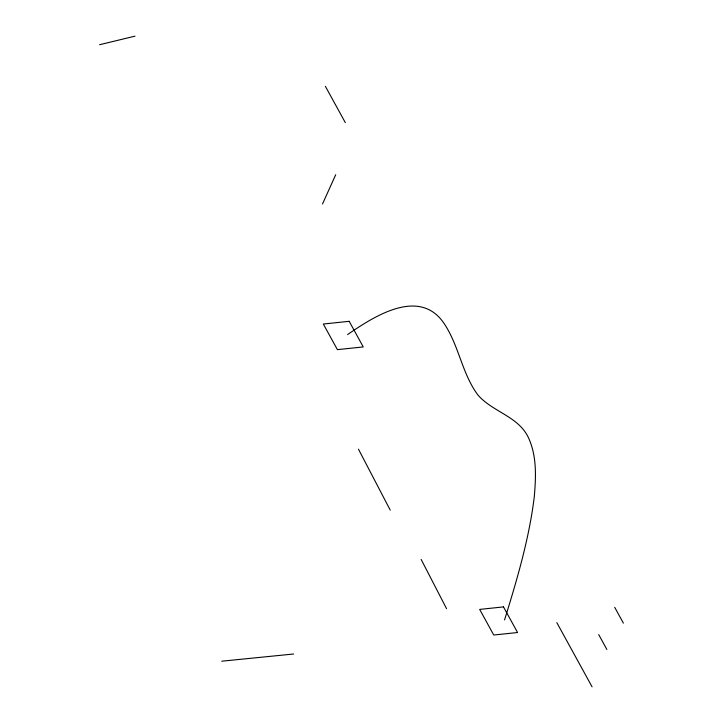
<?xml version="1.0" encoding="UTF-8"?>
<svg xmlns="http://www.w3.org/2000/svg" width="723" height="723" viewBox="0 0 723 723"><rect width="100%" height="100%" fill="white"/><g stroke="black" fill="none" stroke-linecap="round" stroke-linejoin="round"><path stroke-width="1.08" d="M504.537 619.936C517.053 579.611 529.128 538.852 534.279 496.828C535.96 477.243 536.963 456.547 528.685 438.201C518.843 416.321 492.535 412.074 477.84 394.903C461.527 372.951 458.807 344.121 442.964 321.871C417.939 287.591 373.104 317.063 347.573 334.577M322.503 203.994L335.707 174.731M99.611 44.718L134.993 36.15M221.717 661.202L293.646 653.999M614.704 607.32L623.389 623.154M325.377 86.326L345.323 122.639M598.716 634.613L606.868 649.471M556.818 622.63L592.083 686.85M358.454 449.173L390.239 510.14M421.138 559.403L446.579 608.694M349.191 321.31L323.326 324.031L337.397 349.643L363.262 346.932L349.191 321.31M503.497 606.904L479.674 609.408L493.746 635.029L517.569 632.526L503.497 606.904"/></g></svg>
